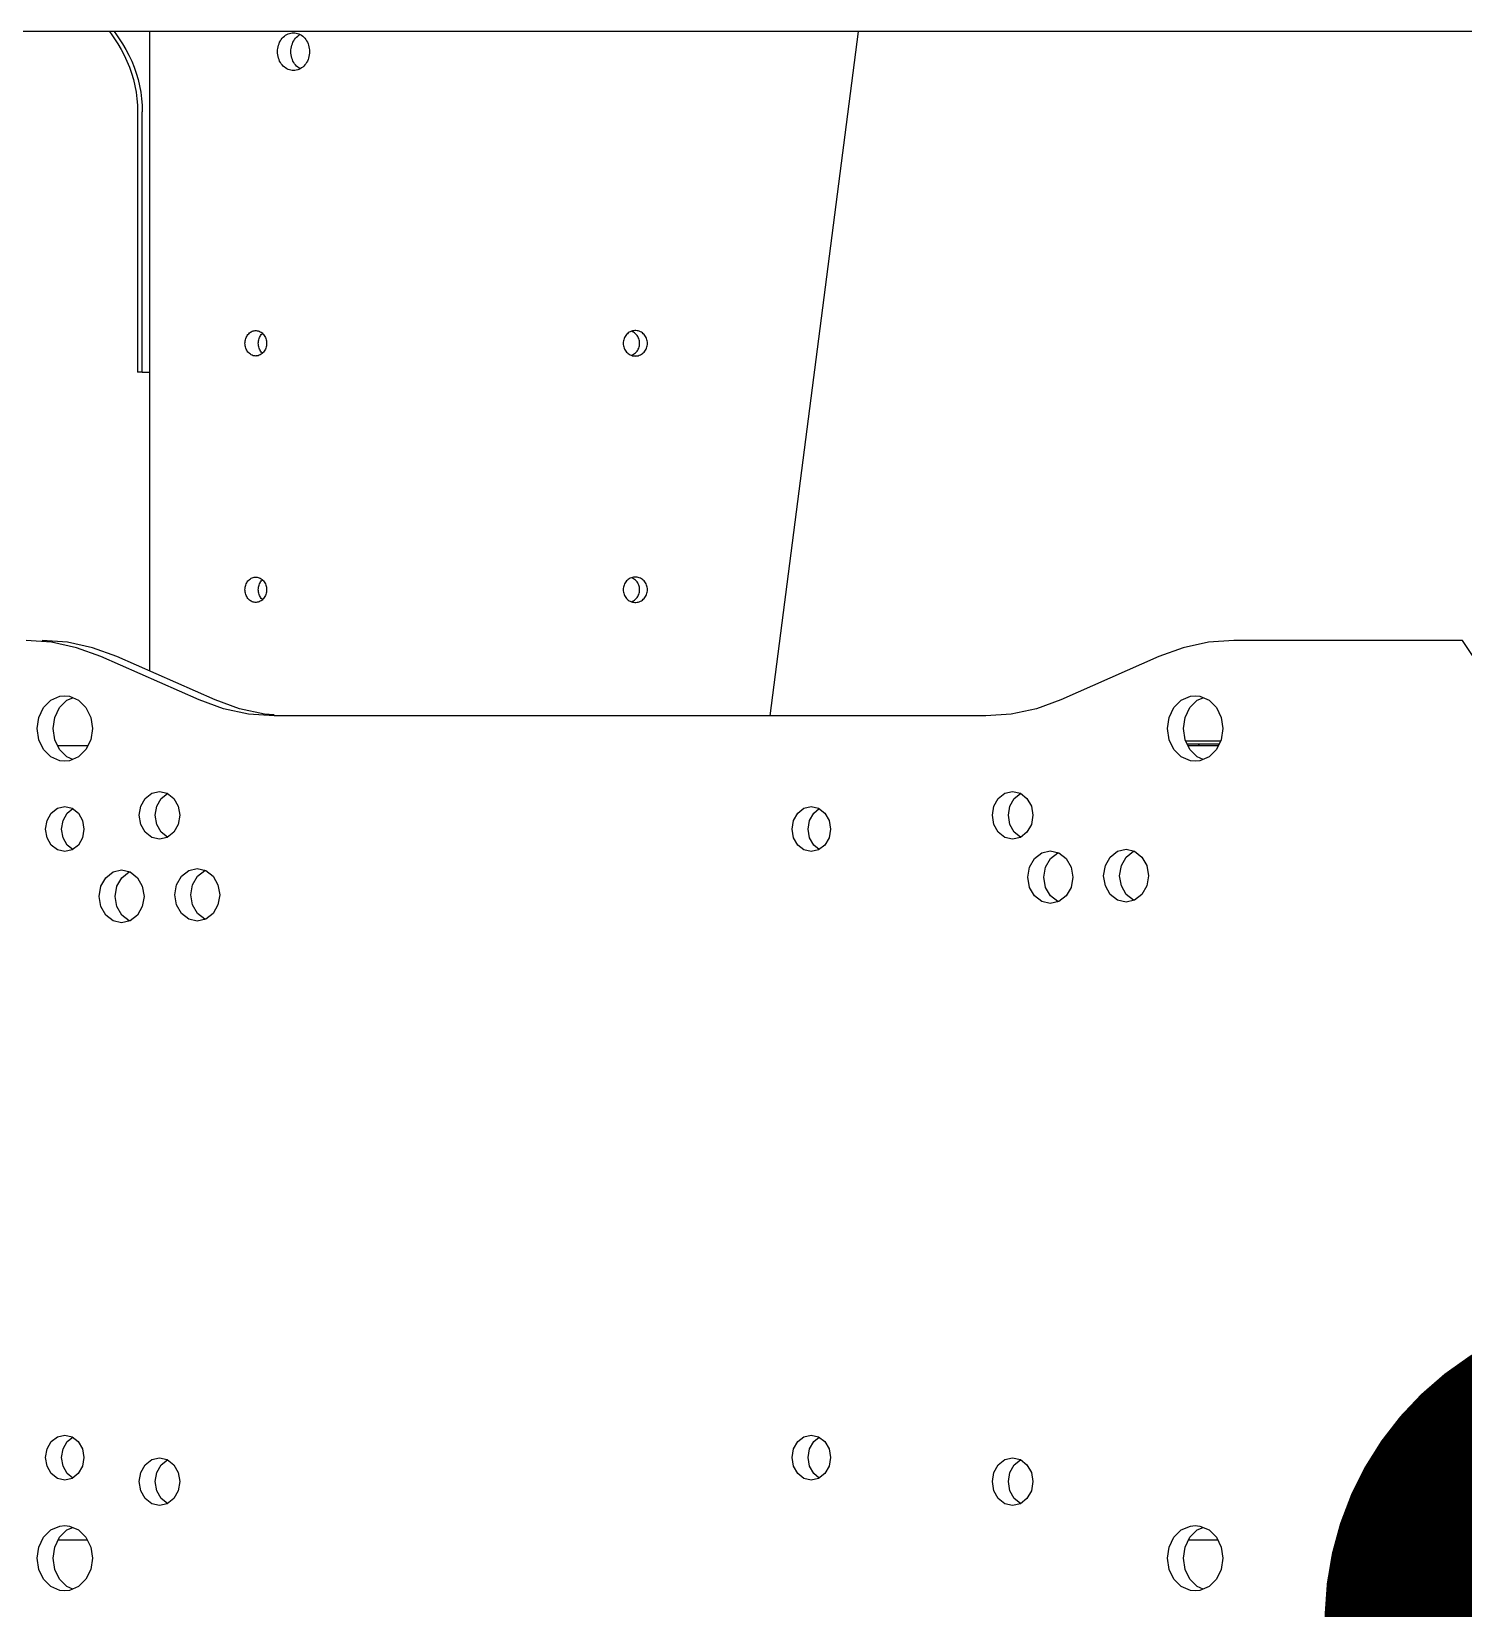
# Model space of a CAD drawing. Extents: x 1551 to 113148, y -1700 to 77018.
# Drawn here: x 12633 to 13203, y 22151 to 22778 of the extents above; entities that cross this region are included whole.
import ezdxf

# ---------------------------------------------------------------- set-up
doc = ezdxf.new("R2010")
doc.units = 0
doc.header["$LTSCALE"] = 500
doc.header["$MEASUREMENT"] = 0
doc.linetypes.add('CENTER', pattern=[3, 2.5, -0.25, 0, -0.25])
doc.layers.get('0').update_dxf_attribs({"linetype": 'CONTINUOUS'})
doc.layers.add('M1CO1', color=1, linetype='CONTINUOUS')
doc.layers.add('SAFECO1', color=1, linetype='CONTINUOUS')
doc.styles.add('ROMANS', font='romans', dxfattribs={"height": 100})
doc.dimstyles.get("Standard").update_dxf_attribs({"dimtxt": 2, "dimasz": 2.5, "dimexe": 1, "dimexo": 1, "dimgap": 1, "dimtad": 1, "dimdsep": 46, "dimtxsty": 'ROMANS', "dimcen": 0, "dimclrd": 1, "dimclre": 1, "dimclrt": 2, "dimadec": 0, "dimazin": 0, "dimtfac": 1, "dimtmove": 2, "dimatfit": 3, "dimfxl": 1, "dimtvp": 100, "dimtolj": 1, "dimarcsym": 0})

# ---------------------------------------------------------------- blocks, each defined once
blk = doc.blocks.new('platform_top')
at = {"linetype": 'Continuous'}
for p, q in [((-9006.15, 3734.14), (-9003.82, 3733.13)), ((-8556.69, 3734.14), (-8554.35, 3733.13)), ((-9011.99, 3714.68), (-9000.32, 3714.68)), ((-8562.52, 3714.68), (-8550.86, 3714.68)), ((-9003.82, 3710.62), (-9006.15, 3709.62)), ((-8554.35, 3710.62), (-8556.69, 3709.62)), ((-8853.51, 3689.95), (-8851.29, 3688.21)), ((-8556.69, 3689.95), (-8554.47, 3688.21)), ((-8931.05, 3684.66), (-8933.56, 3682.68)), ((-8591.83, 3684.66), (-8594.34, 3682.68)), ((-8851.29, 3675.48), (-8853.51, 3673.73)), ((-8554.47, 3675.48), (-8556.69, 3673.73)), ((-8579.29, 3468.38), (-8579.07, 3468.32)), ((-8609.39, 3467.76), (-8609.17, 3467.7)), ((-8978.66, 3460.16), (-8978.43, 3460.1)), ((-8948.56, 3460.78), (-8948.33, 3460.72)), ((-8853.51, 3439.95), (-8851.29, 3438.21)), ((-8556.69, 3439.95), (-8554.47, 3438.21)), ((-8851.29, 3425.48), (-8853.51, 3423.73)), ((-8554.47, 3425.48), (-8556.69, 3423.73)), ((-9152.9, 3422.31), (-9109.2, 3356.88)), ((-8931.05, 3419.66), (-8933.56, 3417.68)), ((-8591.83, 3419.66), (-8594.34, 3417.68)), ((-9006.15, 3404.14), (-9003.82, 3403.13)), ((-8556.69, 3404.14), (-8554.35, 3403.13)), ((-9013.04, 3396.92), (-8999.27, 3396.92)), ((-8999.78, 3397.97), (-9012.53, 3397.97)), ((-9000.13, 3398.68), (-9012.18, 3398.68)), ((-9004.35, 3397.97), (-9004.49, 3398.68)), ((-9004.4, 3398.68), (-9004.27, 3397.97)), ((-8550.66, 3398.68), (-8562.72, 3398.68)), ((-8919.75, 3386.88), (-8636.73, 3386.88)), ((-8868.97, 3114.68), (-8833.84, 3386.88)), ((-9003.82, 3380.62), (-9006.15, 3379.62)), ((-8988.57, 3363.24), (-8949.53, 3380.51)), ((-8616.64, 3384.03), (-8606.95, 3380.51)), ((-8613.31, 3380.51), (-8574.27, 3363.24)), ((-8606.95, 3380.51), (-8567.91, 3363.24)), ((-8554.35, 3380.62), (-8556.69, 3379.62)), ((-8587.28, 3369), (-8587.28, 3114.68)), ((-9109.2, 3356.88), (-9099.37, 3356.88)), ((-9099.37, 3356.88), (-9048.39, 3356.88)), ((-9048.39, 3356.88), (-9018.35, 3356.88)), ((-8548.25, 3357.59), (-8538.13, 3356.88)), ((-8584.31, 3250.18), (-8587.28, 3250.18)), ((-8584.31, 3250.18), (-8582.43, 3250.18)), ((-8584.31, 3250.18), (-8584.31, 3146.57)), ((-8582.43, 3146.57), (-8582.43, 3250.18)), ((-10512, 3114.68), (-8205.31, 3114.68))]:
    blk.add_line(p, q, dxfattribs=at)
for points in [[(-9014, 3721.88), (-9013.33, 3726.32), (-9011.42, 3730.23), (-9008.49, 3733.13), (-9004.89, 3734.68), (-9002.97, 3734.87)], [(-9003.82, 3733.13), (-9000.89, 3730.23), (-8998.97, 3726.32), (-8998.31, 3721.88)], [(-9002.97, 3734.87), (-9001.06, 3734.68), (-8997.46, 3733.13), (-8994.53, 3730.23), (-8992.61, 3726.32), (-8991.95, 3721.88)], [(-8564.53, 3721.88), (-8563.87, 3726.32), (-8561.95, 3730.23), (-8559.02, 3733.13), (-8555.42, 3734.68), (-8553.51, 3734.87)], [(-8554.35, 3733.13), (-8551.42, 3730.23), (-8549.51, 3726.32), (-8548.84, 3721.88)], [(-8553.51, 3734.87), (-8551.59, 3734.68), (-8548, 3733.13), (-8545.06, 3730.23), (-8543.15, 3726.32), (-8542.48, 3721.88)], [(-9002.97, 3708.88), (-9004.89, 3709.07), (-9008.49, 3710.62), (-9011.42, 3713.52), (-9013.33, 3717.43), (-9014, 3721.88)], [(-8998.31, 3721.88), (-8998.97, 3717.43), (-9000.89, 3713.52), (-9003.82, 3710.62)], [(-8991.95, 3721.88), (-8992.61, 3717.43), (-8994.53, 3713.52), (-8997.46, 3710.62), (-9001.06, 3709.07), (-9002.97, 3708.88)], [(-8553.51, 3708.88), (-8555.42, 3709.07), (-8559.02, 3710.62), (-8561.95, 3713.52), (-8563.87, 3717.43), (-8564.53, 3721.88)], [(-8548.84, 3721.88), (-8549.51, 3717.43), (-8551.42, 3713.52), (-8554.35, 3710.62)], [(-8542.48, 3721.88), (-8543.15, 3717.43), (-8545.06, 3713.52), (-8548, 3710.62), (-8551.59, 3709.07), (-8553.51, 3708.88)], [(-8938.44, 3691.38), (-8937.83, 3695.01), (-8936.08, 3698.09), (-8933.47, 3700.15), (-8930.38, 3700.88)], [(-8930.38, 3700.88), (-8927.3, 3700.15), (-8924.69, 3698.09), (-8922.94, 3695.01), (-8922.33, 3691.38)], [(-8599.22, 3691.38), (-8598.61, 3695.01), (-8596.86, 3698.09), (-8594.25, 3700.15), (-8591.16, 3700.88)], [(-8591.16, 3700.88), (-8588.08, 3700.15), (-8585.47, 3698.09), (-8583.72, 3695.01), (-8583.11, 3691.38)], [(-8933.56, 3700.08), (-8931.05, 3698.09), (-8929.3, 3695.01), (-8928.69, 3691.38)], [(-8594.34, 3700.08), (-8591.83, 3698.09), (-8590.08, 3695.01), (-8589.47, 3691.38)], [(-8930.38, 3681.88), (-8933.47, 3682.6), (-8936.08, 3684.66), (-8937.83, 3687.74), (-8938.44, 3691.38)], [(-8928.69, 3691.38), (-8929.3, 3687.74), (-8931.05, 3684.66)], [(-8922.33, 3691.38), (-8922.94, 3687.74), (-8924.69, 3684.66), (-8927.3, 3682.6), (-8930.38, 3681.88)], [(-8857.96, 3681.84), (-8857.38, 3685.29), (-8855.72, 3688.21), (-8853.25, 3690.16), (-8850.33, 3690.84)], [(-8851.29, 3688.21), (-8849.63, 3685.29), (-8849.05, 3681.84)], [(-8850.33, 3690.84), (-8847.4, 3690.16), (-8844.93, 3688.21), (-8843.27, 3685.29), (-8842.69, 3681.84)], [(-8591.16, 3681.88), (-8594.25, 3682.6), (-8596.86, 3684.66), (-8598.61, 3687.74), (-8599.22, 3691.38)], [(-8589.47, 3691.38), (-8590.08, 3687.74), (-8591.83, 3684.66)], [(-8583.11, 3691.38), (-8583.72, 3687.74), (-8585.47, 3684.66), (-8588.08, 3682.6), (-8591.16, 3681.88)], [(-8561.14, 3681.84), (-8560.56, 3685.29), (-8558.9, 3688.21), (-8556.43, 3690.16), (-8553.51, 3690.84)], [(-8554.47, 3688.21), (-8552.82, 3685.29), (-8552.23, 3681.84)], [(-8553.51, 3690.84), (-8550.59, 3690.16), (-8548.11, 3688.21), (-8546.46, 3685.29), (-8545.88, 3681.84)], [(-8850.33, 3672.84), (-8853.25, 3673.53), (-8855.72, 3675.48), (-8857.38, 3678.4), (-8857.96, 3681.84)], [(-8849.05, 3681.84), (-8849.63, 3678.4), (-8851.29, 3675.48)], [(-8842.69, 3681.84), (-8843.27, 3678.4), (-8844.93, 3675.48), (-8847.4, 3673.53), (-8850.33, 3672.84)], [(-8553.51, 3672.84), (-8556.43, 3673.53), (-8558.9, 3675.48), (-8560.56, 3678.4), (-8561.14, 3681.84)], [(-8552.23, 3681.84), (-8552.82, 3678.4), (-8554.47, 3675.48)], [(-8545.88, 3681.84), (-8546.46, 3678.4), (-8548.11, 3675.48), (-8550.59, 3673.53), (-8553.51, 3672.84)], [(-8615.12, 3458), (-8614.44, 3462.02), (-8612.51, 3465.43), (-8609.62, 3467.7), (-8606.21, 3468.5)], [(-8606.21, 3468.5), (-8602.81, 3467.7), (-8599.92, 3465.43), (-8597.99, 3462.02), (-8597.31, 3458)], [(-8585.02, 3458.62), (-8584.34, 3462.64), (-8582.41, 3466.05), (-8579.52, 3468.32), (-8576.11, 3469.12)], [(-8579.07, 3468.32), (-8576.18, 3466.05), (-8574.25, 3462.64), (-8573.57, 3458.62)], [(-8576.11, 3469.12), (-8572.71, 3468.32), (-8569.82, 3466.05), (-8567.89, 3462.64), (-8567.21, 3458.62)], [(-8609.17, 3467.7), (-8606.28, 3465.43), (-8604.35, 3462.02), (-8603.67, 3458)], [(-8984.39, 3450.4), (-8983.71, 3454.42), (-8981.78, 3457.83), (-8978.89, 3460.1), (-8975.48, 3460.9)], [(-8978.43, 3460.1), (-8975.55, 3457.83), (-8973.62, 3454.42), (-8972.94, 3450.4)], [(-8975.48, 3460.9), (-8972.08, 3460.1), (-8969.19, 3457.83), (-8967.26, 3454.42), (-8966.58, 3450.4)], [(-8954.29, 3451.02), (-8953.61, 3455.04), (-8951.68, 3458.45), (-8948.79, 3460.72), (-8945.38, 3461.52)], [(-8948.33, 3460.72), (-8945.45, 3458.45), (-8943.51, 3455.04), (-8942.84, 3451.02)], [(-8945.38, 3461.52), (-8941.97, 3460.72), (-8939.09, 3458.45), (-8937.16, 3455.04), (-8936.48, 3451.02)], [(-8606.21, 3447.5), (-8609.62, 3448.3), (-8612.51, 3450.58), (-8614.44, 3453.99), (-8615.12, 3458)], [(-8603.67, 3458), (-8604.35, 3453.99), (-8606.28, 3450.58)], [(-8597.31, 3458), (-8597.99, 3453.99), (-8599.92, 3450.58), (-8602.81, 3448.3), (-8606.21, 3447.5)], [(-8576.11, 3448.12), (-8579.52, 3448.92), (-8582.41, 3451.2), (-8584.34, 3454.61), (-8585.02, 3458.62)], [(-8573.57, 3458.62), (-8574.25, 3454.61), (-8576.18, 3451.2)], [(-8567.21, 3458.62), (-8567.89, 3454.61), (-8569.82, 3451.2), (-8572.71, 3448.92), (-8576.11, 3448.12)], [(-8975.48, 3439.9), (-8978.89, 3440.7), (-8981.78, 3442.98), (-8983.71, 3446.39), (-8984.39, 3450.4)], [(-8972.94, 3450.4), (-8973.62, 3446.39), (-8975.55, 3442.98)], [(-8966.58, 3450.4), (-8967.26, 3446.39), (-8969.19, 3442.98), (-8972.08, 3440.7), (-8975.48, 3439.9)], [(-8945.38, 3440.52), (-8948.79, 3441.32), (-8951.68, 3443.6), (-8953.61, 3447), (-8954.29, 3451.02)], [(-8942.84, 3451.02), (-8943.51, 3447), (-8945.45, 3443.6)], [(-8936.48, 3451.02), (-8937.16, 3447), (-8939.09, 3443.6), (-8941.97, 3441.32), (-8945.38, 3440.52)], [(-8606.28, 3450.58), (-8609.17, 3448.3), (-8609.39, 3448.25)], [(-8576.18, 3451.2), (-8579.07, 3448.92), (-8579.29, 3448.87)], [(-8945.45, 3443.6), (-8948.33, 3441.32), (-8948.56, 3441.27)], [(-8975.55, 3442.98), (-8978.43, 3440.7), (-8978.66, 3440.65)], [(-8857.96, 3431.84), (-8857.38, 3435.29), (-8855.72, 3438.21), (-8853.25, 3440.16), (-8850.33, 3440.84)], [(-8851.29, 3438.21), (-8849.63, 3435.29), (-8849.05, 3431.84)], [(-8850.33, 3440.84), (-8847.41, 3440.16), (-8844.93, 3438.21), (-8843.27, 3435.29), (-8842.69, 3431.84)], [(-8561.14, 3431.84), (-8560.56, 3435.29), (-8558.91, 3438.21), (-8556.43, 3440.16), (-8553.51, 3440.84)], [(-8554.47, 3438.21), (-8552.82, 3435.29), (-8552.24, 3431.84)], [(-8553.51, 3440.84), (-8550.59, 3440.16), (-8548.11, 3438.21), (-8546.46, 3435.29), (-8545.88, 3431.84)], [(-8938.44, 3426.38), (-8937.83, 3430.01), (-8936.08, 3433.09), (-8933.47, 3435.15), (-8930.38, 3435.88)], [(-8933.56, 3435.08), (-8931.05, 3433.09), (-8929.3, 3430.01), (-8928.69, 3426.38)], [(-8930.38, 3435.88), (-8927.3, 3435.15), (-8924.69, 3433.09), (-8922.94, 3430.01), (-8922.33, 3426.38)], [(-8850.33, 3422.84), (-8853.25, 3423.53), (-8855.72, 3425.48), (-8857.38, 3428.4), (-8857.96, 3431.84)], [(-8849.05, 3431.84), (-8849.63, 3428.4), (-8851.29, 3425.48)], [(-8842.69, 3431.84), (-8843.27, 3428.4), (-8844.93, 3425.48), (-8847.41, 3423.53), (-8850.33, 3422.84)], [(-8599.22, 3426.38), (-8598.61, 3430.01), (-8596.86, 3433.09), (-8594.25, 3435.15), (-8591.16, 3435.88)], [(-8594.34, 3435.08), (-8591.83, 3433.09), (-8590.08, 3430.01), (-8589.47, 3426.38)], [(-8591.16, 3435.88), (-8588.08, 3435.15), (-8585.47, 3433.09), (-8583.72, 3430.01), (-8583.11, 3426.38)], [(-8553.51, 3422.84), (-8556.43, 3423.53), (-8558.91, 3425.48), (-8560.56, 3428.4), (-8561.14, 3431.84)], [(-8552.24, 3431.84), (-8552.82, 3428.4), (-8554.47, 3425.48)], [(-8545.88, 3431.84), (-8546.46, 3428.4), (-8548.11, 3425.48), (-8550.59, 3423.53), (-8553.51, 3422.84)], [(-8930.38, 3416.88), (-8933.47, 3417.6), (-8936.08, 3419.66), (-8937.83, 3422.74), (-8938.44, 3426.38)], [(-8928.69, 3426.38), (-8929.3, 3422.74), (-8931.05, 3419.66)], [(-8922.33, 3426.38), (-8922.94, 3422.74), (-8924.69, 3419.66), (-8927.3, 3417.6), (-8930.38, 3416.88)], [(-8591.16, 3416.88), (-8594.25, 3417.6), (-8596.86, 3419.66), (-8598.61, 3422.74), (-8599.22, 3426.38)], [(-8589.47, 3426.38), (-8590.08, 3422.74), (-8591.83, 3419.66)], [(-8583.11, 3426.38), (-8583.72, 3422.74), (-8585.47, 3419.66), (-8588.08, 3417.6), (-8591.16, 3416.88)], [(-9014, 3391.88), (-9013.33, 3396.32), (-9011.42, 3400.23), (-9008.49, 3403.13), (-9004.89, 3404.68), (-9002.97, 3404.87)], [(-9003.82, 3403.13), (-9000.89, 3400.23), (-8998.97, 3396.32), (-8998.31, 3391.88)], [(-9002.97, 3404.87), (-9001.06, 3404.68), (-8997.46, 3403.13), (-8994.53, 3400.23), (-8992.61, 3396.32), (-8991.95, 3391.88)], [(-8564.53, 3391.88), (-8563.87, 3396.32), (-8561.95, 3400.23), (-8559.02, 3403.13), (-8555.42, 3404.68), (-8553.51, 3404.87)], [(-8554.35, 3403.13), (-8551.42, 3400.23), (-8549.51, 3396.32), (-8548.84, 3391.88)], [(-8553.51, 3404.87), (-8551.59, 3404.68), (-8548, 3403.13), (-8545.06, 3400.23), (-8543.15, 3396.32), (-8542.48, 3391.88)], [(-9002.97, 3378.88), (-9004.89, 3379.07), (-9008.49, 3380.62), (-9011.42, 3383.52), (-9013.33, 3387.43), (-9014, 3391.88)], [(-8998.31, 3391.88), (-8998.97, 3387.43), (-9000.89, 3383.52), (-9003.82, 3380.62)], [(-8991.95, 3391.88), (-8992.61, 3387.43), (-8994.53, 3383.52), (-8997.46, 3380.62), (-9001.06, 3379.07), (-9002.97, 3378.88)], [(-8949.53, 3380.51), (-8939.84, 3384.03), (-8929.87, 3386.16), (-8919.75, 3386.88)], [(-8636.73, 3386.88), (-8626.61, 3386.16), (-8616.64, 3384.03)], [(-8553.51, 3378.88), (-8555.42, 3379.07), (-8559.02, 3380.62), (-8561.95, 3383.52), (-8563.87, 3387.43), (-8564.53, 3391.88)], [(-8548.84, 3391.88), (-8549.51, 3387.43), (-8551.42, 3383.52), (-8554.35, 3380.62)], [(-8542.48, 3391.88), (-8543.15, 3387.43), (-8545.06, 3383.52), (-8548, 3380.62), (-8551.59, 3379.07), (-8553.51, 3378.88)], [(-8636.76, 3386.43), (-8632.97, 3386.16), (-8623, 3384.03), (-8613.31, 3380.51)], [(-9018.35, 3356.88), (-9008.23, 3357.59), (-8998.26, 3359.72), (-8988.57, 3363.24)], [(-8574.27, 3363.24), (-8564.58, 3359.72), (-8554.61, 3357.59), (-8544.49, 3356.88)], [(-8567.91, 3363.24), (-8558.22, 3359.72), (-8548.25, 3357.59)], [(-8782.78, 3341.05), (-8783.16, 3340.79), (-8783.52, 3340.49), (-8783.85, 3340.16), (-8784.15, 3339.8), (-8784.42, 3339.41), (-8784.65, 3338.99), (-8784.84, 3338.55), (-8784.99, 3338.1), (-8785.09, 3337.63), (-8785.16, 3337.16), (-8785.18, 3336.67), (-8785.16, 3336.19), (-8785.09, 3335.72), (-8784.99, 3335.25), (-8784.84, 3334.8), (-8784.65, 3334.36), (-8784.42, 3333.95), (-8784.15, 3333.55), (-8783.85, 3333.19), (-8783.52, 3332.86), (-8783.16, 3332.56), (-8782.78, 3332.3), (-8782.37, 3332.08), (-8781.95, 3331.9), (-8781.51, 3331.77), (-8781.06, 3331.68), (-8780.6, 3331.63), (-8780.38, 3331.62)], [(-8780.38, 3341.73), (-8780.61, 3341.72), (-8781.06, 3341.68), (-8781.51, 3341.59), (-8781.95, 3341.45), (-8782.37, 3341.27), (-8782.78, 3341.05)], [(-8779.69, 3341.05), (-8780.07, 3340.79), (-8780.43, 3340.49), (-8780.76, 3340.16), (-8781.06, 3339.8), (-8781.33, 3339.41), (-8781.56, 3338.99), (-8781.75, 3338.55), (-8781.9, 3338.1), (-8782, 3337.63), (-8782.07, 3337.16), (-8782.09, 3336.68), (-8782.07, 3336.2), (-8782, 3335.72), (-8781.9, 3335.25), (-8781.75, 3334.8), (-8781.56, 3334.36), (-8781.33, 3333.94), (-8781.06, 3333.55), (-8780.76, 3333.19), (-8780.43, 3332.86), (-8780.07, 3332.56), (-8779.69, 3332.3), (-8779.28, 3332.08), (-8778.86, 3331.9), (-8778.83, 3331.89)], [(-8777.97, 3332.3), (-8777.59, 3332.56), (-8777.23, 3332.86), (-8776.9, 3333.19), (-8776.6, 3333.55), (-8776.33, 3333.94), (-8776.1, 3334.36), (-8775.91, 3334.8), (-8775.76, 3335.25), (-8775.66, 3335.72), (-8775.59, 3336.2), (-8775.57, 3336.68), (-8775.59, 3337.16), (-8775.66, 3337.63), (-8775.76, 3338.1), (-8775.92, 3338.56), (-8776.11, 3338.99), (-8776.33, 3339.41), (-8776.6, 3339.8), (-8776.9, 3340.16), (-8777.23, 3340.5), (-8777.59, 3340.79), (-8777.97, 3341.05), (-8778.38, 3341.27), (-8778.81, 3341.45), (-8779.24, 3341.59), (-8779.69, 3341.68), (-8780.15, 3341.72), (-8780.38, 3341.73)], [(-8778.83, 3341.46), (-8778.86, 3341.45), (-8779.28, 3341.27), (-8779.69, 3341.05)], [(-8629.46, 3331.62), (-8629.66, 3331.63), (-8630.07, 3331.68), (-8630.47, 3331.77), (-8630.86, 3331.9), (-8631.24, 3332.08), (-8631.6, 3332.3), (-8631.94, 3332.56), (-8632.26, 3332.86), (-8632.56, 3333.19), (-8632.83, 3333.55), (-8633.06, 3333.95), (-8633.27, 3334.36), (-8633.44, 3334.8), (-8633.57, 3335.25), (-8633.67, 3335.72), (-8633.72, 3336.19), (-8633.74, 3336.67), (-8633.72, 3337.16), (-8633.66, 3337.63), (-8633.57, 3338.1), (-8633.44, 3338.55), (-8633.27, 3338.99), (-8633.06, 3339.41), (-8632.83, 3339.8), (-8632.56, 3340.16), (-8632.26, 3340.49), (-8631.94, 3340.79), (-8631.6, 3341.05)], [(-8632.11, 3340.64), (-8631.95, 3340.49), (-8631.66, 3340.16), (-8631.39, 3339.8), (-8631.15, 3339.41), (-8630.95, 3338.99), (-8630.78, 3338.55), (-8630.65, 3338.1), (-8630.55, 3337.63), (-8630.49, 3337.16), (-8630.47, 3336.68), (-8630.49, 3336.2), (-8630.55, 3335.72), (-8630.65, 3335.25), (-8630.78, 3334.8), (-8630.95, 3334.36), (-8631.15, 3333.94), (-8631.39, 3333.55), (-8631.66, 3333.19), (-8631.95, 3332.86), (-8632.11, 3332.71)], [(-8631.6, 3341.05), (-8631.24, 3341.27), (-8630.86, 3341.45), (-8630.47, 3341.59), (-8630.07, 3341.68), (-8629.66, 3341.72), (-8629.46, 3341.73)], [(-8629.46, 3341.73), (-8629.25, 3341.72), (-8628.85, 3341.68), (-8628.45, 3341.59), (-8628.06, 3341.45), (-8627.68, 3341.27), (-8627.31, 3341.05), (-8626.97, 3340.79), (-8626.65, 3340.5), (-8626.36, 3340.16), (-8626.09, 3339.8), (-8625.85, 3339.41), (-8625.65, 3338.99), (-8625.48, 3338.56), (-8625.35, 3338.1), (-8625.25, 3337.63), (-8625.19, 3337.16), (-8625.17, 3336.68), (-8625.19, 3336.2), (-8625.25, 3335.72), (-8625.35, 3335.25), (-8625.48, 3334.8), (-8625.65, 3334.36), (-8625.85, 3333.94), (-8626.09, 3333.55), (-8626.36, 3333.19), (-8626.65, 3332.86), (-8626.97, 3332.56), (-8627.32, 3332.3)], [(-8780.38, 3331.62), (-8780.15, 3331.63), (-8779.69, 3331.67), (-8779.24, 3331.77), (-8778.8, 3331.9), (-8778.38, 3332.08), (-8777.97, 3332.3)], [(-8627.32, 3332.3), (-8627.68, 3332.08), (-8628.06, 3331.9), (-8628.45, 3331.77), (-8628.85, 3331.67), (-8629.25, 3331.63), (-8629.46, 3331.62)], [(-8782.78, 3243.05), (-8783.16, 3242.79), (-8783.52, 3242.49), (-8783.85, 3242.16), (-8784.15, 3241.8), (-8784.42, 3241.41), (-8784.65, 3240.99), (-8784.84, 3240.55), (-8784.99, 3240.1), (-8785.09, 3239.63), (-8785.16, 3239.16), (-8785.18, 3238.67), (-8785.16, 3238.19), (-8785.09, 3237.72), (-8784.99, 3237.25), (-8784.84, 3236.8), (-8784.65, 3236.36), (-8784.42, 3235.95), (-8784.15, 3235.55), (-8783.85, 3235.19), (-8783.52, 3234.86), (-8783.16, 3234.56), (-8782.78, 3234.3), (-8782.37, 3234.08), (-8781.95, 3233.9), (-8781.51, 3233.77), (-8781.06, 3233.68), (-8780.6, 3233.63), (-8780.38, 3233.62)], [(-8780.38, 3243.73), (-8780.61, 3243.72), (-8781.06, 3243.68), (-8781.51, 3243.59), (-8781.95, 3243.45), (-8782.37, 3243.27), (-8782.78, 3243.05)], [(-8779.69, 3243.05), (-8780.07, 3242.79), (-8780.43, 3242.49), (-8780.76, 3242.16), (-8781.06, 3241.8), (-8781.33, 3241.41), (-8781.56, 3240.99), (-8781.75, 3240.55), (-8781.9, 3240.1), (-8782, 3239.63), (-8782.07, 3239.16), (-8782.09, 3238.68), (-8782.07, 3238.2), (-8782, 3237.72), (-8781.9, 3237.25), (-8781.75, 3236.8), (-8781.56, 3236.36), (-8781.33, 3235.94), (-8781.06, 3235.55), (-8780.76, 3235.19), (-8780.43, 3234.86), (-8780.07, 3234.56), (-8779.69, 3234.3), (-8779.28, 3234.08), (-8778.86, 3233.9), (-8778.83, 3233.89)], [(-8777.97, 3234.3), (-8777.59, 3234.56), (-8777.23, 3234.86), (-8776.9, 3235.19), (-8776.6, 3235.55), (-8776.33, 3235.94), (-8776.1, 3236.36), (-8775.91, 3236.8), (-8775.76, 3237.25), (-8775.66, 3237.72), (-8775.59, 3238.2), (-8775.57, 3238.68), (-8775.59, 3239.16), (-8775.66, 3239.63), (-8775.76, 3240.1), (-8775.92, 3240.56), (-8776.11, 3240.99), (-8776.33, 3241.41), (-8776.6, 3241.8), (-8776.9, 3242.16), (-8777.23, 3242.5), (-8777.59, 3242.79), (-8777.97, 3243.05), (-8778.38, 3243.27), (-8778.81, 3243.45), (-8779.24, 3243.59), (-8779.69, 3243.68), (-8780.15, 3243.72), (-8780.38, 3243.73)], [(-8778.83, 3243.46), (-8778.86, 3243.45), (-8779.28, 3243.27), (-8779.69, 3243.05)], [(-8629.46, 3233.62), (-8629.66, 3233.63), (-8630.07, 3233.68), (-8630.47, 3233.77), (-8630.86, 3233.9), (-8631.24, 3234.08), (-8631.6, 3234.3), (-8631.94, 3234.56), (-8632.26, 3234.86), (-8632.56, 3235.19), (-8632.83, 3235.55), (-8633.06, 3235.95), (-8633.27, 3236.36), (-8633.44, 3236.8), (-8633.57, 3237.25), (-8633.67, 3237.72), (-8633.72, 3238.19), (-8633.74, 3238.67), (-8633.72, 3239.16), (-8633.66, 3239.63), (-8633.57, 3240.1), (-8633.44, 3240.55), (-8633.27, 3240.99), (-8633.06, 3241.41), (-8632.83, 3241.8), (-8632.56, 3242.16), (-8632.26, 3242.49), (-8631.94, 3242.79), (-8631.6, 3243.05)], [(-8632.11, 3242.64), (-8631.95, 3242.49), (-8631.66, 3242.16), (-8631.39, 3241.8), (-8631.15, 3241.41), (-8630.95, 3240.99), (-8630.78, 3240.55), (-8630.65, 3240.1), (-8630.55, 3239.63), (-8630.49, 3239.16), (-8630.47, 3238.68), (-8630.49, 3238.2), (-8630.55, 3237.72), (-8630.65, 3237.25), (-8630.78, 3236.8), (-8630.95, 3236.36), (-8631.15, 3235.94), (-8631.39, 3235.55), (-8631.66, 3235.19), (-8631.95, 3234.86), (-8632.11, 3234.71)], [(-8631.6, 3243.05), (-8631.24, 3243.27), (-8630.86, 3243.45), (-8630.47, 3243.59), (-8630.07, 3243.68), (-8629.66, 3243.72), (-8629.46, 3243.73)], [(-8629.46, 3243.73), (-8629.25, 3243.72), (-8628.85, 3243.68), (-8628.45, 3243.59), (-8628.06, 3243.45), (-8627.68, 3243.27), (-8627.31, 3243.05), (-8626.97, 3242.79), (-8626.65, 3242.5), (-8626.36, 3242.16), (-8626.09, 3241.8), (-8625.85, 3241.41), (-8625.65, 3240.99), (-8625.48, 3240.56), (-8625.35, 3240.1), (-8625.25, 3239.63), (-8625.19, 3239.16), (-8625.17, 3238.68), (-8625.19, 3238.2), (-8625.25, 3237.72), (-8625.35, 3237.25), (-8625.48, 3236.8), (-8625.65, 3236.36), (-8625.85, 3235.94), (-8626.09, 3235.55), (-8626.36, 3235.19), (-8626.65, 3234.86), (-8626.97, 3234.56), (-8627.32, 3234.3)], [(-8780.38, 3233.62), (-8780.15, 3233.63), (-8779.69, 3233.67), (-8779.24, 3233.77), (-8778.8, 3233.9), (-8778.38, 3234.08), (-8777.97, 3234.3)], [(-8627.32, 3234.3), (-8627.68, 3234.08), (-8628.06, 3233.9), (-8628.45, 3233.77), (-8628.85, 3233.67), (-8629.25, 3233.63), (-8629.46, 3233.62)], [(-8576.5, 3119.58), (-8577.82, 3121.8), (-8579.03, 3124.08), (-8580.12, 3126.43), (-8581.1, 3128.82), (-8581.94, 3131.27), (-8582.66, 3133.76), (-8583.25, 3136.28), (-8583.72, 3138.83), (-8584.05, 3141.4), (-8584.24, 3143.98), (-8584.31, 3146.57)], [(-8574.62, 3119.58), (-8575.95, 3121.8), (-8577.16, 3124.08), (-8578.25, 3126.43), (-8579.22, 3128.82), (-8580.06, 3131.27), (-8580.78, 3133.76), (-8581.38, 3136.28), (-8581.84, 3138.83), (-8582.17, 3141.4), (-8582.37, 3143.98), (-8582.43, 3146.57)], [(-8647.65, 3129.17), (-8647.15, 3129.47), (-8646.64, 3129.72), (-8646.12, 3129.92), (-8645.57, 3130.06), (-8645.02, 3130.15), (-8644.47, 3130.18)], [(-8647.12, 3129.49), (-8647.08, 3129.47), (-8646.59, 3129.17), (-8646.12, 3128.82), (-8645.68, 3128.42), (-8645.27, 3127.98), (-8644.89, 3127.5), (-8644.56, 3126.98), (-8644.26, 3126.43), (-8644, 3125.85), (-8643.79, 3125.24), (-8643.62, 3124.62), (-8643.5, 3123.98), (-8643.43, 3123.33), (-8643.41, 3122.68), (-8643.43, 3122.02), (-8643.5, 3121.37), (-8643.62, 3120.74), (-8643.79, 3120.11), (-8644, 3119.51), (-8644.26, 3118.93), (-8644.56, 3118.37), (-8644.89, 3117.86), (-8645.27, 3117.37), (-8645.68, 3116.93), (-8646.12, 3116.53), (-8646.59, 3116.18)], [(-8644.47, 3130.18), (-8643.91, 3130.15), (-8643.37, 3130.06), (-8642.82, 3129.92), (-8642.29, 3129.72), (-8641.78, 3129.47), (-8641.29, 3129.17), (-8640.82, 3128.82), (-8640.38, 3128.42), (-8639.97, 3127.98), (-8639.6, 3127.5), (-8639.26, 3126.98), (-8638.96, 3126.43), (-8638.7, 3125.84), (-8638.49, 3125.24), (-8638.32, 3124.62), (-8638.2, 3123.98), (-8638.13, 3123.33), (-8638.11, 3122.68), (-8638.13, 3122.02), (-8638.2, 3121.37), (-8638.32, 3120.73), (-8638.49, 3120.11), (-8638.7, 3119.51), (-8638.96, 3118.92), (-8639.26, 3118.37), (-8639.59, 3117.86), (-8639.97, 3117.37), (-8640.38, 3116.93), (-8640.82, 3116.53), (-8641.29, 3116.18)], [(-8644.47, 3115.18), (-8645.02, 3115.2), (-8645.57, 3115.29), (-8646.11, 3115.43), (-8646.64, 3115.63), (-8647.16, 3115.88), (-8647.65, 3116.18), (-8648.11, 3116.53), (-8648.56, 3116.93), (-8648.97, 3117.37), (-8649.34, 3117.85), (-8649.68, 3118.37), (-8649.97, 3118.93), (-8650.23, 3119.51), (-8650.45, 3120.11), (-8650.61, 3120.74), (-8650.73, 3121.37), (-8650.8, 3122.02), (-8650.83, 3122.67), (-8650.8, 3123.33), (-8650.73, 3123.98), (-8650.61, 3124.62), (-8650.44, 3125.24), (-8650.23, 3125.84), (-8649.97, 3126.43), (-8649.68, 3126.98), (-8649.34, 3127.5), (-8648.97, 3127.98), (-8648.56, 3128.42), (-8648.11, 3128.82), (-8647.65, 3129.17)], [(-8573.16, 3114.68), (-8574.09, 3115.96), (-8576.5, 3119.58)], [(-8571.28, 3114.68), (-8572.21, 3115.96), (-8574.62, 3119.58)], [(-8646.59, 3116.18), (-8647.08, 3115.88), (-8647.12, 3115.86)], [(-8641.29, 3116.18), (-8641.78, 3115.88), (-8642.29, 3115.63), (-8642.82, 3115.43), (-8643.36, 3115.29), (-8643.92, 3115.21), (-8644.47, 3115.18)]]:
    blk.add_lwpolyline(points, dxfattribs=at)
blk = doc.blocks.new('DOT')
at = {"layer": 'SAFECO1', "color": 0, "linetype": 'ByBlock'}
blk.add_line((-0.5, 0), (-1, 0), dxfattribs=at)
at = {"layer": 'SAFECO1', "color": 0, "linetype": 'ByBlock', "const_width": 0.5}
blk.add_lwpolyline([(-0.25, 0, 1), (0.25, 0, 1)], format="xyb", close=True, dxfattribs=at)

msp = doc.modelspace()

# ---------------------------------------------------------------- block references
at = {"linetype": 'CENTER', "rotation": 180}
msp.add_blockref('platform_top', (4092.981, 25892.444), dxfattribs=at)

# ---------------------------------------------------------------- leaders
at = {"layer": 'M1CO1', "linetype": 'Continuous'}
msp.add_leader([(13272.394, 22145.754), (11039.49, 20389.102)], dimstyle='Standard', override={"dimasz": 250, "dimgap": 100, "dimtad": 0, "dimldrblk": 'DOT'}, dxfattribs=at)

doc.saveas('drawing.dxf')
